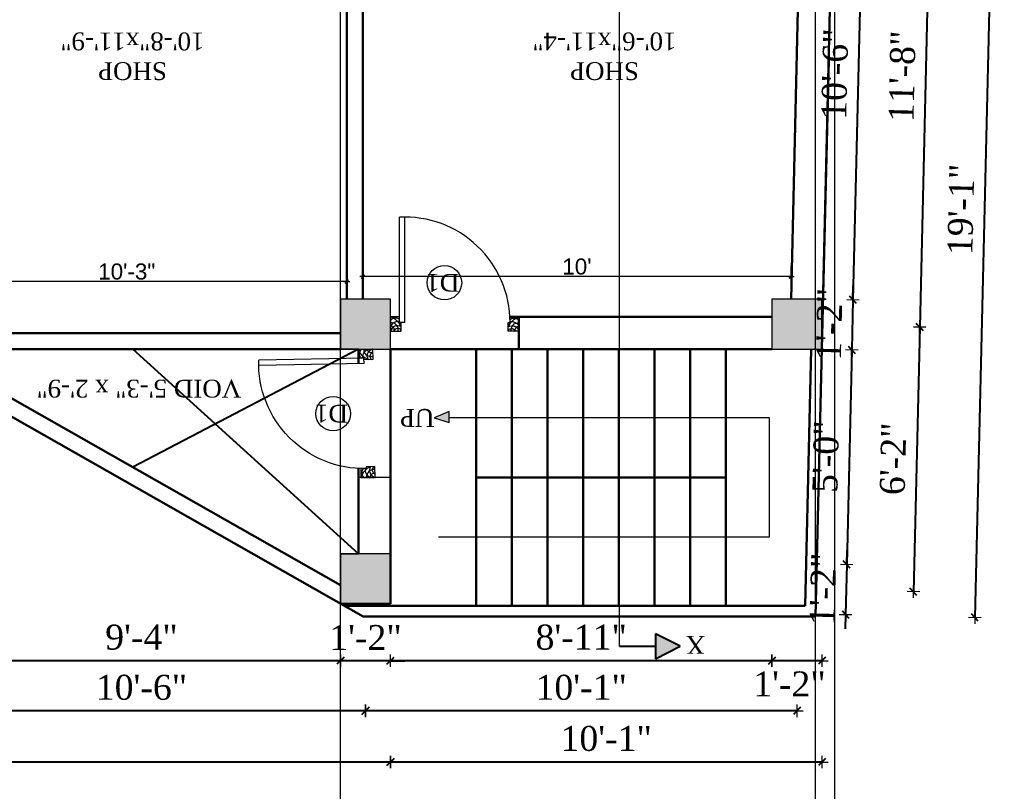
# Model space of a CAD drawing. Header units: inches. Extents: x 149946 to 166271, y -29520 to -26192.
# Drawn here: x 160854 to 161128.8, y -26672.9 to -26456.6 of the extents above; entities that cross this region are included whole.
import ezdxf

# ---------------------------------------------------------------- set-up
doc = ezdxf.new("R2010")
doc.units = ezdxf.units.IN
doc.header["$LTSCALE"] = 5
doc.header["$MEASUREMENT"] = 0
for name, color, linetype, lineweight in [('A-WALL', 7, 'Continuous', 9), ('Dimension', 7, 'Continuous', 18), ('DOOR', 62, 'Continuous', 0)]:
    doc.layers.add(name, color=color, linetype=linetype, lineweight=lineweight)
doc.layers.add('dim line', color=7, linetype='Continuous', lineweight=15, true_color=0xfab2b2)
doc.layers.add('TEXT', color=6, linetype='Continuous')
doc.layers.add('WALL', color=7, linetype='Continuous')
doc.styles.add('ordinary', font='times.ttf')
doc.styles.get("Standard").update_dxf_attribs({"font": 'arial.ttf'})
doc.dimstyles.new('Copy of 96', dxfattribs={"dimtxt": 7, "dimasz": 4, "dimexe": 0.5, "dimexo": 0.5, "dimgap": 3, "dimtad": 1, "dimdec": 1, "dimzin": 11, "dimdsep": 46, "dimlunit": 4, "dimtxsty": 'ordinary', "dimblk": 'OBLIQUE', "dimcen": 0.09, "dimse1": 1, "dimse2": 1, "dimclrt": 6, "dimazin": 0, "dimtfac": 1, "dimtdec": 1, "dimtix": 1, "dimtmove": 2, "dimatfit": 3, "dimldrblk": 'leader', "dimfxl": 0.5, "dimfxlon": 1, "dimtolj": 1, "dimtzin": 0, "dimarcsym": 0})
doc.dimstyles.new('Standard$0', dxfattribs={"dimtxt": 6, "dimasz": 4, "dimexe": 3, "dimexo": 6, "dimgap": 3, "dimtad": 1, "dimdec": 1, "dimzin": 0, "dimdsep": 46, "dimlunit": 4, "dimtxsty": 'Standard', "dimcen": 0.09, "dimclrd": 6, "dimclre": 6, "dimclrt": 7, "dimadec": 0, "dimazin": 0, "dimtfac": 1, "dimtdec": 1, "dimtix": 1, "dimtofl": 0, "dimtmove": 1, "dimatfit": 3, "dimfxl": 1, "dimtolj": 1, "dimtzin": 0, "dimlwd": 18, "dimlwe": 18, "dimarcsym": 0})

# ---------------------------------------------------------------- blocks, each defined once
blk = doc.blocks.new('oblique')
at = {"color": 0, "lineweight": -2}
blk.add_line((0.25, 0.25), (-0.25, -0.25), dxfattribs=at)
at = {"layer": 'dim line', "lineweight": 9}
for p, q in [((-0.4375, 0), (0.4375, 0)), ((0, 0.4375), (0, -0.4375))]:
    blk.add_line(p, q, dxfattribs=at)
blk = doc.blocks.new('*D1304')
at = {"layer": 'A-WALL', "color": 0, "lineweight": -2, "ltscale": 5}
blk.add_line((160950.9, -26350.97), (160825.33, -26350.97), dxfattribs=at)
at = {"layer": 'A-WALL', "color": 0, "lineweight": -2, "ltscale": 50}
blk.add_line((159867.63, -27053.76), (159867.63, -27613.76), dxfattribs=at)
at = {"layer": 'Defpoints', "color": 0, "ltscale": 5}
for p in [(160825.33, -26350.97), (160825.33, -26401.65), (160950.9, -26401.65)]:
    blk.add_point(p, dxfattribs=at)
at = {"layer": 'Defpoints', "color": 0, "ltscale": 50}
for p in [(159807.7, -27053.76), (159768.7, -27613.76), (159867.63, -27613.76)]:
    blk.add_point(p, dxfattribs=at)
at = {"layer": 'A-WALL', "color": 0, "lineweight": -2, "ltscale": 5, "xscale": 4, "yscale": 4, "zscale": 4, "rotation": 180}
blk.add_blockref('oblique', (160825.33, -26350.97), dxfattribs=at)
at = {"layer": 'A-WALL', "color": 0, "lineweight": -2, "ltscale": 5, "xscale": 4, "yscale": 4, "zscale": 4}
blk.add_blockref('oblique', (160950.9, -26350.97), dxfattribs=at)
at = {"layer": 'A-WALL', "color": 0, "lineweight": -2, "ltscale": 50, "xscale": 4, "yscale": 4, "zscale": 4}
for p, rotation in [((159867.63, -27053.76), 90), ((159867.63, -27613.76), 270)]:
    blk.add_blockref('oblique', p, dxfattribs=dict(at, rotation=rotation))
at = {"layer": 'A-WALL', "color": 6, "ltscale": 5, "insert": (160888.12, -26344.4), "char_height": 7, "attachment_point": 5, "style": 'ordinary'}
blk.add_mtext('\\A1;10\'-6"', dxfattribs=at)
at = {"layer": 'A-WALL', "color": 6, "ltscale": 50, "insert": (159861.07, -27333.76), "char_height": 7, "attachment_point": 5, "rotation": 90, "style": 'ordinary'}
blk.add_mtext('\\A1;46\'-8"', dxfattribs=at)
blk = doc.blocks.new('_OBLIQUE')
at = {"color": 0, "linetype": 'ByBlock'}
blk.add_line((-0.5, -0.5), (0.5, 0.5), dxfattribs=at)
blk = doc.blocks.new('leader')
at = {"layer": 'Dimension'}
for p, q in [((0, -4.328), (0, 4.328)), ((-4.424, 0), (4.424, 0))]:
    blk.add_line(p, q, dxfattribs=at)
blk = doc.blocks.new('*D1337')
at = {"layer": 'A-WALL', "color": 0, "lineweight": -2, "ltscale": 5}
blk.add_line((160653.46, -26548.94), (160653.46, -26606.32), dxfattribs=at)
at = {"layer": 'Defpoints', "color": 0, "ltscale": 5}
for p in [(160818.33, -26548.94), (160653.46, -26606.32), (160943.9, -26606.32)]:
    blk.add_point(p, dxfattribs=at)
at = {"layer": 'A-WALL', "color": 0, "lineweight": -2, "ltscale": 5, "xscale": 4, "yscale": 4, "zscale": 4}
for p, rotation in [((160653.46, -26548.94), 90), ((160653.46, -26606.32), 270)]:
    blk.add_blockref('oblique', p, dxfattribs=dict(at, rotation=rotation))
at = {"layer": 'A-WALL', "color": 6, "ltscale": 5, "insert": (160646.89, -26577.63), "char_height": 7, "attachment_point": 5, "rotation": 90, "style": 'ordinary'}
blk.add_mtext('\\A1;4\'-9"', dxfattribs=at)
blk = doc.blocks.new('*D1338')
at = {"layer": 'A-WALL', "color": 0, "lineweight": -2, "ltscale": 5}
for p, q in [((160653.46, -26606.32), (160653.46, -26602.32)), ((160653.46, -26606.32), (160653.46, -26620.32)), ((160653.46, -26620.32), (160653.46, -26624.32))]:
    blk.add_line(p, q, dxfattribs=at)
at = {"layer": 'Defpoints', "color": 0, "ltscale": 5}
for p in [(160943.9, -26606.32), (160653.46, -26620.32), (160943.9, -26620.32)]:
    blk.add_point(p, dxfattribs=at)
at = {"layer": 'A-WALL', "color": 0, "lineweight": -2, "ltscale": 5, "xscale": 4, "yscale": 4, "zscale": 4}
for p, rotation in [((160653.46, -26606.32), 270), ((160653.46, -26620.32), 90)]:
    blk.add_blockref('oblique', p, dxfattribs=dict(at, rotation=rotation))
at = {"layer": 'A-WALL', "color": 6, "ltscale": 5, "insert": (160646.96, -26613.32), "char_height": 7, "attachment_point": 5, "rotation": 90, "style": 'ordinary'}
blk.add_mtext('\\A1;1\'-2"', dxfattribs=at)
blk = doc.blocks.new('*D1340')
at = {"layer": 'A-WALL', "color": 0, "lineweight": -2, "ltscale": 5}
blk.add_line((160638.5, -26541.94), (160638.5, -26613.32), dxfattribs=at)
at = {"layer": 'Defpoints', "color": 0, "ltscale": 5}
for p in [(160825.33, -26541.94), (160638.5, -26613.32), (160950.9, -26613.32)]:
    blk.add_point(p, dxfattribs=at)
at = {"layer": 'A-WALL', "color": 0, "lineweight": -2, "ltscale": 5, "xscale": 4, "yscale": 4, "zscale": 4}
for p, rotation in [((160638.5, -26541.94), 90), ((160638.5, -26613.32), 270)]:
    blk.add_blockref('oblique', p, dxfattribs=dict(at, rotation=rotation))
at = {"layer": 'A-WALL', "color": 6, "ltscale": 5, "insert": (160631.94, -26577.63), "char_height": 7, "attachment_point": 5, "rotation": 90, "style": 'ordinary'}
blk.add_mtext('\\A1;5\'-11"', dxfattribs=at)
blk = doc.blocks.new('*D1341')
at = {"layer": 'A-WALL', "color": 0, "lineweight": -2, "ltscale": 50}
blk.add_line((161078.79, -26636.3), (161064.79, -26636.3), dxfattribs=at)
at = {"layer": 'Defpoints', "color": 0, "ltscale": 50}
for p in [(161064.79, -26548.94), (161078.79, -26548.94), (161064.79, -26636.3)]:
    blk.add_point(p, dxfattribs=at)
at = {"layer": 'A-WALL', "color": 0, "lineweight": -2, "ltscale": 50, "xscale": 4, "yscale": 4, "zscale": 4, "rotation": 180}
blk.add_blockref('oblique', (161064.79, -26636.3), dxfattribs=at)
at = {"layer": 'A-WALL', "color": 0, "lineweight": -2, "ltscale": 50, "xscale": 4, "yscale": 4, "zscale": 4}
blk.add_blockref('oblique', (161078.79, -26636.3), dxfattribs=at)
at = {"layer": 'A-WALL', "color": 6, "ltscale": 50, "insert": (161069.7, -26642.8), "char_height": 7, "attachment_point": 5, "style": 'ordinary'}
blk.add_mtext('\\A1;1\'-2"', dxfattribs=at)
blk = doc.blocks.new('*D1342')
at = {"layer": 'A-WALL', "color": 0, "lineweight": -2, "ltscale": 5}
blk.add_line((161064.79, -26636.3), (160957.9, -26636.3), dxfattribs=at)
at = {"layer": 'Defpoints', "color": 0, "ltscale": 5}
for p in [(161064.79, -26548.94), (160957.9, -26620.32), (160957.9, -26636.3)]:
    blk.add_point(p, dxfattribs=at)
at = {"layer": 'A-WALL', "color": 0, "lineweight": -2, "ltscale": 5, "xscale": 4, "yscale": 4, "zscale": 4, "rotation": 180}
blk.add_blockref('oblique', (160957.9, -26636.3), dxfattribs=at)
at = {"layer": 'A-WALL', "color": 0, "lineweight": -2, "ltscale": 5, "xscale": 4, "yscale": 4, "zscale": 4}
blk.add_blockref('oblique', (161064.79, -26636.3), dxfattribs=at)
at = {"layer": 'A-WALL', "color": 6, "ltscale": 5, "insert": (161011.34, -26629.74), "char_height": 7, "attachment_point": 5, "style": 'ordinary'}
blk.add_mtext('\\A1;8\'-11"', dxfattribs=at)
blk = doc.blocks.new('*D1343')
at = {"layer": 'A-WALL', "color": 0, "lineweight": -2, "ltscale": 5}
for p, q in [((160943.9, -26636.3), (160939.9, -26636.3)), ((160957.9, -26636.3), (160943.9, -26636.3)), ((160957.9, -26636.3), (160961.9, -26636.3))]:
    blk.add_line(p, q, dxfattribs=at)
at = {"layer": 'Defpoints', "color": 0, "ltscale": 5}
for p in [(160943.9, -26620.32), (160957.9, -26620.32), (160943.9, -26636.3)]:
    blk.add_point(p, dxfattribs=at)
at = {"layer": 'A-WALL', "color": 0, "lineweight": -2, "ltscale": 5, "xscale": 4, "yscale": 4, "zscale": 4}
blk.add_blockref('oblique', (160943.9, -26636.3), dxfattribs=at)
at = {"layer": 'A-WALL', "color": 0, "lineweight": -2, "ltscale": 5, "xscale": 4, "yscale": 4, "zscale": 4, "rotation": 180}
blk.add_blockref('oblique', (160957.9, -26636.3), dxfattribs=at)
at = {"layer": 'A-WALL', "color": 6, "ltscale": 5, "insert": (160950.9, -26629.8), "char_height": 7, "attachment_point": 5, "style": 'ordinary'}
blk.add_mtext('\\A1;1\'-2"', dxfattribs=at)
blk = doc.blocks.new('*D1344')
at = {"layer": 'A-WALL', "color": 0, "lineweight": -2, "ltscale": 5}
blk.add_line((160943.9, -26636.3), (160832.33, -26636.3), dxfattribs=at)
at = {"layer": 'Defpoints', "color": 0, "ltscale": 5}
for p in [(160832.33, -26548.94), (160943.9, -26620.32), (160832.33, -26636.3)]:
    blk.add_point(p, dxfattribs=at)
at = {"layer": 'A-WALL', "color": 0, "lineweight": -2, "ltscale": 5, "xscale": 4, "yscale": 4, "zscale": 4, "rotation": 180}
blk.add_blockref('oblique', (160832.33, -26636.3), dxfattribs=at)
at = {"layer": 'A-WALL', "color": 0, "lineweight": -2, "ltscale": 5, "xscale": 4, "yscale": 4, "zscale": 4}
blk.add_blockref('oblique', (160943.9, -26636.3), dxfattribs=at)
at = {"layer": 'A-WALL', "color": 6, "ltscale": 5, "insert": (160888.12, -26629.73), "char_height": 7, "attachment_point": 5, "style": 'ordinary'}
blk.add_mtext('\\A1;9\'-4"', dxfattribs=at)
blk = doc.blocks.new('*D1348')
at = {"layer": 'A-WALL', "color": 0, "lineweight": -2, "ltscale": 5}
blk.add_line((161071.79, -26650.36), (160950.9, -26650.36), dxfattribs=at)
at = {"layer": 'Defpoints', "color": 0, "ltscale": 5}
for p in [(160950.9, -26541.94), (161071.79, -26541.94), (160950.9, -26650.36)]:
    blk.add_point(p, dxfattribs=at)
at = {"layer": 'A-WALL', "color": 0, "lineweight": -2, "ltscale": 5, "xscale": 4, "yscale": 4, "zscale": 4, "rotation": 180}
blk.add_blockref('oblique', (160950.9, -26650.36), dxfattribs=at)
at = {"layer": 'A-WALL', "color": 0, "lineweight": -2, "ltscale": 5, "xscale": 4, "yscale": 4, "zscale": 4}
blk.add_blockref('oblique', (161071.79, -26650.36), dxfattribs=at)
at = {"layer": 'A-WALL', "color": 6, "ltscale": 5, "insert": (161011.34, -26643.8), "char_height": 7, "attachment_point": 5, "style": 'ordinary'}
blk.add_mtext('\\A1;10\'-1"', dxfattribs=at)
blk = doc.blocks.new('*D1349')
at = {"layer": 'A-WALL', "color": 0, "lineweight": -2, "ltscale": 5}
blk.add_line((160950.9, -26650.36), (160825.33, -26650.36), dxfattribs=at)
at = {"layer": 'Defpoints', "color": 0, "ltscale": 5}
for p in [(160825.33, -26541.94), (160950.9, -26541.94), (160825.33, -26650.36)]:
    blk.add_point(p, dxfattribs=at)
at = {"layer": 'A-WALL', "color": 0, "lineweight": -2, "ltscale": 5, "xscale": 4, "yscale": 4, "zscale": 4, "rotation": 180}
blk.add_blockref('oblique', (160825.33, -26650.36), dxfattribs=at)
at = {"layer": 'A-WALL', "color": 0, "lineweight": -2, "ltscale": 5, "xscale": 4, "yscale": 4, "zscale": 4}
blk.add_blockref('oblique', (160950.9, -26650.36), dxfattribs=at)
at = {"layer": 'A-WALL', "color": 6, "ltscale": 5, "insert": (160888.12, -26643.8), "char_height": 7, "attachment_point": 5, "style": 'ordinary'}
blk.add_mtext('\\A1;10\'-6"', dxfattribs=at)
blk = doc.blocks.new('*D1350')
at = {"layer": 'A-WALL', "color": 0, "lineweight": -2, "ltscale": 5}
blk.add_line((161078.79, -26664.7), (160957.9, -26664.7), dxfattribs=at)
at = {"layer": 'Defpoints', "color": 0, "ltscale": 5}
for p in [(161078.79, -26548.94), (160957.9, -26620.32), (160957.9, -26664.7)]:
    blk.add_point(p, dxfattribs=at)
at = {"layer": 'A-WALL', "color": 0, "lineweight": -2, "ltscale": 5, "xscale": 4, "yscale": 4, "zscale": 4, "rotation": 180}
blk.add_blockref('oblique', (160957.9, -26664.7), dxfattribs=at)
at = {"layer": 'A-WALL', "color": 0, "lineweight": -2, "ltscale": 5, "xscale": 4, "yscale": 4, "zscale": 4}
blk.add_blockref('oblique', (161078.79, -26664.7), dxfattribs=at)
at = {"layer": 'A-WALL', "color": 6, "ltscale": 5, "insert": (161018.34, -26658.14), "char_height": 7, "attachment_point": 5, "style": 'ordinary'}
blk.add_mtext('\\A1;10\'-1"', dxfattribs=at)
blk = doc.blocks.new('*D1308')
at = {"layer": 'A-WALL', "color": 0, "lineweight": -2, "ltscale": 5}
blk.add_line((160957.9, -26664.7), (160670.09, -26664.7), dxfattribs=at)
at = {"layer": 'Defpoints', "color": 0, "ltscale": 5}
for p in [(160670.09, -26464.66), (160957.9, -26620.32), (160670.09, -26664.7)]:
    blk.add_point(p, dxfattribs=at)
at = {"layer": 'A-WALL', "color": 0, "lineweight": -2, "ltscale": 5, "xscale": 4, "yscale": 4, "zscale": 4, "rotation": 180}
blk.add_blockref('oblique', (160670.09, -26664.7), dxfattribs=at)
at = {"layer": 'A-WALL', "color": 0, "lineweight": -2, "ltscale": 5, "xscale": 4, "yscale": 4, "zscale": 4}
blk.add_blockref('oblique', (160957.9, -26664.7), dxfattribs=at)
at = {"layer": 'A-WALL', "color": 6, "ltscale": 5, "insert": (160813.99, -26658.14), "char_height": 7, "attachment_point": 5, "style": 'ordinary'}
blk.add_mtext('\\A1;24\'-0"', dxfattribs=at)
blk = doc.blocks.new('*D1310')
at = {"layer": 'A-WALL', "color": 0, "lineweight": -2, "ltscale": 5}
blk.add_line((160624.55, -26464.66), (160624.55, -26620.32), dxfattribs=at)
at = {"layer": 'Defpoints', "color": 0, "ltscale": 5}
for p in [(160670.09, -26464.66), (160624.55, -26620.32), (160943.9, -26620.32)]:
    blk.add_point(p, dxfattribs=at)
at = {"layer": 'A-WALL', "color": 0, "lineweight": -2, "ltscale": 5, "xscale": 4, "yscale": 4, "zscale": 4}
for p, rotation in [((160624.55, -26464.66), 90), ((160624.55, -26620.32), 270)]:
    blk.add_blockref('oblique', p, dxfattribs=dict(at, rotation=rotation))
at = {"layer": 'A-WALL', "color": 6, "ltscale": 5, "insert": (160617.98, -26542.49), "char_height": 7, "attachment_point": 5, "rotation": 90, "style": 'ordinary'}
blk.add_mtext('\\A1;13\'-0"', dxfattribs=at)
blk = doc.blocks.new('*D1352')
at = {"layer": 'A-WALL', "color": 47, "lineweight": 0, "ltscale": 5}
for p, q in [((160950.15, -26529.94), (160950.15, -26525.62)), ((161070.12, -26529.94), (161070.12, -26525.62))]:
    blk.add_line(p, q, dxfattribs=at)
at = {"layer": 'A-WALL', "color": 33, "lineweight": 0, "ltscale": 5}
blk.add_line((161070.12, -26528.62), (160950.15, -26528.62), dxfattribs=at)
at = {"layer": 'Defpoints', "color": 0, "ltscale": 5}
for p in [(160950.15, -26528.62), (160950.15, -26534.94), (161070.12, -26534.94)]:
    blk.add_point(p, dxfattribs=at)
at = {"layer": 'A-WALL', "color": 33, "lineweight": 0, "ltscale": 5, "xscale": 2, "yscale": 2, "zscale": 2, "rotation": 180}
blk.add_blockref('oblique', (160950.15, -26528.62), dxfattribs=at)
at = {"layer": 'A-WALL', "color": 33, "lineweight": 0, "ltscale": 5, "xscale": 2, "yscale": 2, "zscale": 2}
blk.add_blockref('oblique', (161070.12, -26528.62), dxfattribs=at)
at = {"layer": 'A-WALL', "color": 7, "ltscale": 5, "insert": (161010.13, -26525.82), "char_height": 4.5, "attachment_point": 5}
blk.add_mtext("\\A1;10'", dxfattribs=at)
blk = doc.blocks.new('*D1353')
at = {"layer": 'A-WALL', "color": 47, "lineweight": 0, "ltscale": 5}
for p, q in [((160822.33, -26529.94), (160822.33, -26527.02)), ((160945.65, -26529.94), (160945.65, -26527.02))]:
    blk.add_line(p, q, dxfattribs=at)
at = {"layer": 'A-WALL', "color": 33, "lineweight": 0, "ltscale": 5}
blk.add_line((160945.65, -26530.02), (160822.33, -26530.02), dxfattribs=at)
at = {"layer": 'Defpoints', "color": 0, "ltscale": 5}
for p in [(160822.33, -26530.02), (160822.33, -26534.94), (160945.65, -26534.94)]:
    blk.add_point(p, dxfattribs=at)
at = {"layer": 'A-WALL', "color": 33, "lineweight": 0, "ltscale": 5, "xscale": 2, "yscale": 2, "zscale": 2, "rotation": 180}
blk.add_blockref('oblique', (160822.33, -26530.02), dxfattribs=at)
at = {"layer": 'A-WALL', "color": 33, "lineweight": 0, "ltscale": 5, "xscale": 2, "yscale": 2, "zscale": 2}
blk.add_blockref('oblique', (160945.65, -26530.02), dxfattribs=at)
at = {"layer": 'A-WALL', "color": 7, "ltscale": 5, "insert": (160883.99, -26527.22), "char_height": 4.5, "attachment_point": 5}
blk.add_mtext('\\A1;10\'-3"', dxfattribs=at)
blk = doc.blocks.new('*D1313')
at = {"layer": 'A-WALL', "color": 0, "lineweight": -2, "ltscale": 5}
blk.add_line((161090.48, -26408.85), (161087.48, -26535.14), dxfattribs=at)
at = {"layer": 'Defpoints', "color": 0, "ltscale": 5}
for p in [(161082.11, -26408.65), (161078.79, -26534.94), (161087.48, -26535.14)]:
    blk.add_point(p, dxfattribs=at)
at = {"layer": 'A-WALL', "color": 0, "lineweight": -2, "ltscale": 5, "xscale": 4, "yscale": 4, "zscale": 4}
for p, rotation in [((161090.48, -26408.85), 88.64238169337888), ((161087.48, -26535.14), 268.6423816933789)]:
    blk.add_blockref('oblique', p, dxfattribs=dict(at, rotation=rotation))
at = {"layer": 'A-WALL', "color": 6, "ltscale": 5, "insert": (161082.42, -26471.84), "char_height": 7, "attachment_point": 5, "rotation": 88.6424, "style": 'ordinary'}
blk.add_mtext('\\A1;10\'-6"', dxfattribs=at)
blk = doc.blocks.new('*D1314')
at = {"layer": 'A-WALL', "color": 0, "lineweight": -2, "ltscale": 5}
for p, q in [((161087.48, -26535.14), (161087.58, -26531.14)), ((161087.48, -26535.14), (161087.15, -26549.13)), ((161087.15, -26549.13), (161087.06, -26553.13))]:
    blk.add_line(p, q, dxfattribs=at)
at = {"layer": 'Defpoints', "color": 0, "ltscale": 5}
for p in [(161078.79, -26534.94), (161078.79, -26548.94), (161087.15, -26549.13)]:
    blk.add_point(p, dxfattribs=at)
at = {"layer": 'A-WALL', "color": 0, "lineweight": -2, "ltscale": 5, "xscale": 4, "yscale": 4, "zscale": 4}
for p, rotation in [((161087.48, -26535.14), 268.6423816933789), ((161087.15, -26549.13), 88.64238169337881)]:
    blk.add_blockref('oblique', p, dxfattribs=dict(at, rotation=rotation))
at = {"layer": 'A-WALL', "color": 6, "ltscale": 5, "insert": (161080.82, -26541.98), "char_height": 7, "attachment_point": 5, "rotation": 88.6424, "style": 'ordinary'}
blk.add_mtext('\\A1;1\'-2"', dxfattribs=at)
blk = doc.blocks.new('*D1315')
at = {"layer": 'A-WALL', "color": 0, "lineweight": -2, "ltscale": 5}
blk.add_line((161109.51, -26402.47), (161106.19, -26542.75), dxfattribs=at)
at = {"layer": 'Defpoints', "color": 0, "ltscale": 5}
for p in [(161075.11, -26401.65), (161071.79, -26541.94), (161106.19, -26542.75)]:
    blk.add_point(p, dxfattribs=at)
at = {"layer": 'A-WALL', "color": 0, "lineweight": -2, "ltscale": 5, "xscale": 4, "yscale": 4, "zscale": 4}
for p, rotation in [((161109.51, -26402.47), 88.64238169299743), ((161106.19, -26542.75), 268.6423816929974)]:
    blk.add_blockref('oblique', p, dxfattribs=dict(at, rotation=rotation))
at = {"layer": 'A-WALL', "color": 6, "ltscale": 5, "insert": (161101.29, -26472.45), "char_height": 7, "attachment_point": 5, "rotation": 88.6424, "style": 'ordinary'}
blk.add_mtext('\\A1;11\'-8"', dxfattribs=at)
blk = doc.blocks.new('*D1317')
at = {"layer": 'A-WALL', "color": 0, "lineweight": -2, "ltscale": 5}
blk.add_line((161106.19, -26542.75), (161104.43, -26616.96), dxfattribs=at)
at = {"layer": 'Defpoints', "color": 0, "ltscale": 5}
for p in [(161071.79, -26541.94), (160950.9, -26613.32), (161104.43, -26616.96)]:
    blk.add_point(p, dxfattribs=at)
at = {"layer": 'A-WALL', "color": 0, "lineweight": -2, "ltscale": 5, "xscale": 4, "yscale": 4, "zscale": 4}
for p, rotation in [((161106.19, -26542.75), 88.64238169337888), ((161104.43, -26616.96), 268.6423816933789)]:
    blk.add_blockref('oblique', p, dxfattribs=dict(at, rotation=rotation))
at = {"layer": 'A-WALL', "color": 6, "ltscale": 5, "insert": (161098.75, -26579.7), "char_height": 7, "attachment_point": 5, "rotation": 88.6424, "style": 'ordinary'}
blk.add_mtext('\\A1;6\'-2"', dxfattribs=at)
blk = doc.blocks.new('*D1318')
at = {"layer": 'A-WALL', "color": 0, "lineweight": -2, "ltscale": 5}
blk.add_line((161127.04, -26395.71), (161121.63, -26624.2), dxfattribs=at)
at = {"layer": 'Defpoints', "color": 0, "ltscale": 5}
for p in [(161082.44, -26394.65), (160957.9, -26620.32), (161121.63, -26624.2)]:
    blk.add_point(p, dxfattribs=at)
at = {"layer": 'A-WALL', "color": 0, "lineweight": -2, "ltscale": 5, "xscale": 4, "yscale": 4, "zscale": 4}
for p, rotation in [((161127.04, -26395.71), 88.64238169337888), ((161121.63, -26624.2), 268.6423816933789)]:
    blk.add_blockref('oblique', p, dxfattribs=dict(at, rotation=rotation))
at = {"layer": 'A-WALL', "color": 6, "ltscale": 5, "insert": (161117.76, -26509.8), "char_height": 7, "attachment_point": 5, "rotation": 88.6424, "style": 'ordinary'}
blk.add_mtext('\\A1;19\'-1"', dxfattribs=at)
blk = doc.blocks.new('*D1354')
at = {"layer": 'A-WALL', "color": 0, "lineweight": -2, "ltscale": 5}
blk.add_line((161087.15, -26549.13), (161085.73, -26609.35), dxfattribs=at)
at = {"layer": 'Defpoints', "color": 0, "ltscale": 5}
for p in [(161078.79, -26548.94), (160957.9, -26606.32), (161085.73, -26609.35)]:
    blk.add_point(p, dxfattribs=at)
at = {"layer": 'A-WALL', "color": 0, "lineweight": -2, "ltscale": 5, "xscale": 4, "yscale": 4, "zscale": 4}
for p, rotation in [((161087.15, -26549.13), 88.64238169337888), ((161085.73, -26609.35), 268.6423816933789)]:
    blk.add_blockref('oblique', p, dxfattribs=dict(at, rotation=rotation))
at = {"layer": 'A-WALL', "color": 6, "ltscale": 5, "insert": (161079.88, -26579.09), "char_height": 7, "attachment_point": 5, "rotation": 88.6424, "style": 'ordinary'}
blk.add_mtext('\\A1;5\'-0"', dxfattribs=at)
blk = doc.blocks.new('*D1355')
at = {"layer": 'A-WALL', "color": 0, "lineweight": -2, "ltscale": 5}
for p, q in [((161085.73, -26609.35), (161085.82, -26605.35)), ((161085.73, -26609.35), (161085.39, -26623.34)), ((161085.39, -26623.34), (161085.3, -26627.34))]:
    blk.add_line(p, q, dxfattribs=at)
at = {"layer": 'Defpoints', "color": 0, "ltscale": 5}
for p in [(160957.9, -26606.32), (160957.9, -26620.32), (161085.39, -26623.34)]:
    blk.add_point(p, dxfattribs=at)
at = {"layer": 'A-WALL', "color": 0, "lineweight": -2, "ltscale": 5, "xscale": 4, "yscale": 4, "zscale": 4}
for p, rotation in [((161085.73, -26609.35), 268.6423816933789), ((161085.39, -26623.34), 88.64238169337881)]:
    blk.add_blockref('oblique', p, dxfattribs=dict(at, rotation=rotation))
at = {"layer": 'A-WALL', "color": 6, "ltscale": 5, "insert": (161079.06, -26616.19), "char_height": 7, "attachment_point": 5, "rotation": 88.6424, "style": 'ordinary'}
blk.add_mtext('\\A1;1\'-2"', dxfattribs=at)
blk = doc.blocks.new('A$C27B36B59')
at = {"layer": 'DOOR'}
for p, q in [((0, 4), (0, 0)), ((2.5, 4), (0, 4)), ((2.5, 2.5), (2.5, 4)), ((0, 0), (3, 0)), ((3, 2.5), (2.5, 2.5)), ((3, 0), (3, 2.5))]:
    blk.add_line(p, q, dxfattribs=at)
for centre, radius, start, end in [((-1.4, -0.54), 4.75, 22.1411, 72.838), ((1.34, 2.09), 1.64, 45.138, 144.8948), ((2.21, 0.3), 2.49, 83.3149, 152.658), ((0.13, 0.37), 2.05, 349.4875, 93.6805), ((1.96, -0.47), 2.01, 58.7447, 166.495), ((-0.06, 0.32), 1.13, 343.542, 86.947), ((2.08, -0.4), 1.17, 38.2816, 160.1519)]:
    blk.add_arc(centre, radius, start, end, dxfattribs=at)
blk = doc.blocks.new('D2')
at = {"layer": 'DOOR'}
for p, q in [((74473.95, 24047.59), (74473.95, 24018.09)), ((74473.95, 24047.59), (74475.45, 24047.59)), ((74475.45, 24047.59), (74475.45, 24018.13))]:
    blk.add_line(p, q, dxfattribs=at)
blk.add_arc((74473.95, 24047.59), 29.5, 180, 272.9146, dxfattribs=at)
at = {"layer": 'DOOR', "xscale": -1, "rotation": 180}
blk.add_blockref('A$C27B36B59', (74441.95, 24050.09), dxfattribs=at)
at = {"layer": 'DOOR', "rotation": 180}
blk.add_blockref('A$C27B36B59', (74477.95, 24050.09), dxfattribs=at)

msp = doc.modelspace()

# ---------------------------------------------------------------- hatches: boundary and pattern name
at = {"ltscale": 5}
msp.add_hatch(color=256, dxfattribs=at).paths.add_polyline_path([(161032.15, -26628.79), (161032.15, -26635.8), (161039.04, -26632.22)])
at = {"layer": 'A-WALL', "ltscale": 5}
msp.add_hatch(color=1, dxfattribs=at).paths.add_polyline_path([(160970.13, -26568.21), (160974.33, -26569.56), (160974.33, -26566.44)])
at = {"layer": 'WALL', "linetype": 'ByBlock', "ltscale": 5, "true_color": 0xf8991e}
h = msp.add_hatch(color=30, dxfattribs=at)
h.dxf.hatch_style = 1
h.paths.add_polyline_path([(160957.9, -26534.94), (160943.9, -26534.94), (160943.9, -26548.94), (160957.9, -26548.94)])
h = msp.add_hatch(color=30, dxfattribs=at)
h.dxf.hatch_style = 1
h.paths.add_polyline_path([(161078.79, -26534.94), (161064.79, -26534.94), (161064.79, -26548.94), (161078.79, -26548.94)])
h = msp.add_hatch(color=30, dxfattribs=at)
h.dxf.hatch_style = 1
h.paths.add_polyline_path([(160957.9, -26606.32), (160943.9, -26606.32), (160943.9, -26620.32), (160957.9, -26620.32)])

# ---------------------------------------------------------------- linework, layer by layer
at = {"ltscale": 5}
for p, q in [((161039.04, -26632.22, -72.71), (161032.15, -26628.79, -72.71)), ((161032.15, -26628.79, -72.71), (161032.15, -26635.8, -72.71)), ((161022.05, -26632.22, -72.71), (161032.15, -26632.22, -72.71)), ((161032.15, -26635.8, -72.71), (161039.04, -26632.22, -72.71))]:
    msp.add_line(p, q, dxfattribs=at)
at = {"layer": 'A-WALL', "ltscale": 5}
for p, q in [((161022.05, -26632.22, -72.71), (161022.05, -26343.65, -72.71)), ((161064.79, -26548.94, -72.71), (161078.79, -26548.94, -72.71)), ((160974.33, -26566.44, -72.71), (160970.13, -26568.21, -72.71)), ((160974.33, -26569.56, -72.71), (160974.33, -26566.44, -72.71)), ((160970.13, -26568.21, -72.71), (160974.33, -26569.56, -72.71)), ((161064.08, -26568.21, -72.71), (160974.33, -26568.21, -72.71)), ((161064.08, -26601.61, -72.71), (161064.08, -26568.21, -72.71)), ((160957.9, -26584.97, -72.71), (160948.9, -26584.97, -72.71)), ((160971.32, -26601.61, -72.71), (161064.08, -26601.61, -72.71))]:
    msp.add_line(p, q, dxfattribs=at)
at = {"layer": 'A-WALL', "lineweight": 30}
for p, q in [((161082.44, -26394.65, -72.71), (161077.01, -26623.94, -72.71)), ((161082.44, -26394.65, -72.71), (161078.79, -26548.94, -72.71)), ((160945.65, -26534.94, -72.71), (160945.65, -26408.65, -72.71)), ((160950.15, -26534.94, -72.71), (160950.15, -26408.65, -72.71)), ((161073.11, -26408.65, -72.71), (161070.12, -26534.94, -72.71)), ((161078.79, -26548.94, -72.71), (161080.7, -26468.02, -72.71)), ((160991.36, -26539.94, -72.71), (161064.79, -26539.94, -72.71)), ((160993.9, -26539.94, -72.71), (160993.9, -26548.94, -72.71)), ((160832.33, -26544.44, -72.71), (160943.9, -26544.44, -72.71)), ((160950.26, -26623.94, -72.71), (160818.33, -26548.94, -72.71)), ((160943.9, -26615.14, -72.71), (160827.44, -26548.94, -72.71)), ((160943.9, -26548.94, -72.71), (160836.54, -26548.94, -72.71)), ((160948.9, -26552.98, -72.71), (160948.9, -26548.94, -72.71)), ((160957.9, -26620.32, -72.71), (160957.9, -26548.94, -72.71)), ((161064.79, -26548.94, -72.71), (160957.9, -26548.94, -72.71)), ((160981.9, -26620.94, -72.71), (160981.9, -26548.94, -72.71)), ((160991.9, -26620.94, -72.71), (160991.9, -26548.94, -72.71)), ((161001.9, -26620.94, -72.71), (161001.9, -26548.94, -72.71)), ((161011.9, -26620.94, -72.71), (161011.9, -26548.94, -72.71)), ((161021.9, -26620.94, -72.71), (161021.9, -26548.94, -72.71)), ((161031.9, -26620.94, -72.71), (161031.9, -26548.94, -72.71)), ((161041.9, -26620.94, -72.71), (161041.9, -26548.94, -72.71)), ((161051.9, -26620.94, -72.71), (161051.9, -26548.94, -72.71)), ((161075.78, -26548.94, -72.71), (161074.08, -26620.94, -72.71)), ((160948.9, -26606.32, -72.71), (160948.9, -26582.4, -72.71)), ((161051.9, -26584.94, -72.71), (160981.9, -26584.94, -72.71)), ((160943.9, -26620.32, -72.71), (160957.9, -26620.32, -72.71)), ((161074.08, -26620.94, -72.71), (160944.98, -26620.94, -72.71)), ((161077.01, -26623.94, -72.71), (160950.26, -26623.94, -72.71))]:
    msp.add_line(p, q, dxfattribs=at)
at = {"layer": 'A-WALL', "ltscale": 5}
for p in [(160943.9, -26620.32, -72.71), (161077.01, -26623.94, -72.71), (161082.44, -26394.65, -72.71)]:
    msp.add_xline(p, (0, 1), dxfattribs=at)
at = {"layer": 'A-WALL', "ltscale": 5, "elevation": -72.71}
for points in [[(160957.9, -26534.94), (160943.9, -26534.94), (160943.9, -26548.94), (160957.9, -26548.94)], [(161078.79, -26534.94), (161064.79, -26534.94), (161064.79, -26548.94), (161078.79, -26548.94)], [(160957.9, -26606.32), (160943.9, -26606.32), (160943.9, -26620.32), (160957.9, -26620.32)]]:
    msp.add_lwpolyline(points, close=True, dxfattribs=at)
for points in [[(160948.9, -26548.94), (160948.9, -26548.94), (160943.9, -26548.94), (160827.44, -26548.94), (160943.9, -26615.14), (160943.9, -26606.32), (160948.9, -26606.32), (160948.9, -26582.4)], [(160948.9, -26552.98), (160948.9, -26548.94)]]:
    msp.add_lwpolyline(points, dxfattribs=at)
at = {"layer": 'A-WALL', "ltscale": 5}
for centre in [(160973.02, -26530.35, -72.71), (160941.83, -26567.04)]:
    msp.add_circle(centre, 4.82, dxfattribs=at)
at = {"layer": 'WALL', "color": 30, "linetype": 'ByBlock', "ltscale": 5, "true_color": 0xf8991e}
for p, q in [((160948.9, -26548.94, -72.71), (160885.67, -26582.04, -72.71)), ((160948.9, -26606.32, -72.71), (160885.67, -26548.94, -72.71))]:
    msp.add_line(p, q, dxfattribs=at)

# ---------------------------------------------------------------- block references
at = {"layer": 'WALL', "color": 2, "linetype": 'ByBlock', "rotation": 180}
msp.add_blockref('D2', (235435.85, -2493.85, -72.71), dxfattribs=at)
at = {"layer": 'WALL', "color": 2, "linetype": 'ByBlock', "xscale": -1, "rotation": 271.1140739402624}
msp.add_blockref('D2', (138355.43, -101480.38, -72.71), dxfattribs=at)

# ---------------------------------------------------------------- texts
at = {"layer": 'TEXT', "style": 'ordinary'}
for s, p in [('D1', (160977.15, -26527.86, -72.71)), ('VOID 5\'-3" x 2\'-9"', (160916.08, -26557.54, -72.71)), ('D1', (160945.96, -26564.55)), ('UP', (160970.21, -26565.74, -72.71)), ('X', (161046.1, -26629.34, -72.71))]:
    msp.add_text(s, height=5, rotation=180, dxfattribs=at).set_placement(p)
at = {"layer": 'TEXT', "char_height": 5, "attachment_point": 8, "rotation": 180, "style": 'ordinary'}
for s, insert in [('SHOP\\P10\'-8"x11\'-9"', (160885.6, -26460.12, -72.71)), ('SHOP\\P10\'-6"x11\'-4"', (161017.85, -26460.12, -72.71))]:
    msp.add_mtext_dynamic_manual_height_columns(s, width=101.5687, gutter_width=1720.72, heights=[0], dxfattribs=dict(at, insert=insert))

# ---------------------------------------------------------------- dimensions: what is measured, and where the dimension line sits
at = {"layer": 'A-WALL', "ltscale": 50}
dim = msp.add_linear_dim(base=(159867.63, -27613.76, -72.71), p1=(159807.7, -27053.76, -72.71), p2=(159768.7, -27613.76, -72.71), angle=90, dimstyle='Copy of 96', override={"dimdec": 0, "dimblk": 'oblique', "dimtdec": 0, "dimarcsym": 1}, dxfattribs=at)
dim.commit()
dim.dimension.update_dxf_attribs({"geometry": '*D1304', "text_midpoint": (159861.07, -27333.76, -72.71)})
at = {"layer": 'A-WALL', "ltscale": 5}
for base, p1, p2, angle, dimstyle, override, picture, middle in [((160825.33, -26350.97, -72.71), (160950.9, -26401.65, -72.71), (160825.33, -26401.65, -72.71), 180, 'Copy of 96', {"dimdec": 0, "dimblk": 'oblique', "dimtdec": 0, "dimarcsym": 1}, '*D1304', (160888.12, -26344.4, -72.71)), ((161121.63, -26624.2, -72.71), (161082.44, -26394.65, -72.71), (160957.9, -26620.32, -72.71), 88.6424, 'Copy of 96', {"dimdec": 0, "dimblk": 'oblique', "dimtdec": 0, "dimarcsym": 1}, '*D1318', (161117.76, -26509.8, -72.71)), ((161087.48, -26535.14, -72.71), (161082.11, -26408.65, -72.71), (161078.79, -26534.94, -72.71), 88.6424, 'Copy of 96', {"dimdec": 0, "dimblk": 'oblique', "dimtdec": 0, "dimarcsym": 1}, '*D1313', (161082.42, -26471.84, -72.71)), ((160624.55, -26620.32, -72.71), (160670.09, -26464.66, -72.71), (160943.9, -26620.32, -72.71), 270, 'Copy of 96', {"dimdec": 0, "dimblk": 'oblique', "dimtdec": 0, "dimarcsym": 1}, '*D1310', (160617.98, -26542.49, -72.71)), ((160670.09, -26664.7, -72.71), (160957.9, -26620.32, -72.71), (160670.09, -26464.66, -72.71), 180, 'Copy of 96', {"dimdec": 0, "dimblk": 'oblique', "dimtdec": 0, "dimarcsym": 1}, '*D1308', (160813.99, -26658.14, -72.71)), ((160822.33, -26530.02, -72.71), (160945.65, -26534.94, -72.71), (160822.33, -26534.94, -72.71), 180, 'Standard$0', {"dimtxt": 4.5, "dimasz": 2, "dimexo": 5, "dimgap": 0.5, "dimdec": 0, "dimzin": 12, "dimpost": '\\X', "dimblk": 'oblique', "dimcen": 3, "dimclrd": 33, "dimclre": 47, "dimtfac": 0.5, "dimtdec": 0, "dimfxl": 3, "dimlwd": 0, "dimlwe": 0}, '*D1353', (160883.99, -26527.22, -72.71)), ((160950.15, -26528.62, -72.71), (161070.12, -26534.94, -72.71), (160950.15, -26534.94, -72.71), 180, 'Standard$0', {"dimtxt": 4.5, "dimasz": 2, "dimexo": 5, "dimgap": 0.5, "dimdec": 0, "dimzin": 12, "dimpost": '\\X', "dimblk": 'oblique', "dimcen": 3, "dimclrd": 33, "dimclre": 47, "dimtfac": 0.5, "dimtdec": 0, "dimfxl": 3, "dimlwd": 0, "dimlwe": 0}, '*D1352', (161010.13, -26525.82, -72.71)), ((161087.15, -26549.13, -72.71), (161078.79, -26534.94, -72.71), (161078.79, -26548.94, -72.71), 88.6424, 'Copy of 96', {"dimdec": 0, "dimblk": 'oblique', "dimtdec": 0, "dimarcsym": 1}, '*D1314', (161080.82, -26541.98, -72.71)), ((160638.5, -26613.32, -72.71), (160825.33, -26541.94, -72.71), (160950.9, -26613.32, -72.71), 270, 'Copy of 96', {"dimdec": 0, "dimblk": 'oblique', "dimtdec": 0, "dimarcsym": 1}, '*D1340', (160631.94, -26577.63, -72.71)), ((161104.43, -26616.96, -72.71), (161071.79, -26541.94, -72.71), (160950.9, -26613.32, -72.71), 88.6424, 'Copy of 96', {"dimdec": 0, "dimblk": 'oblique', "dimtdec": 0, "dimarcsym": 1}, '*D1317', (161098.75, -26579.7, -72.71)), ((160825.33, -26650.36, -72.71), (160950.9, -26541.94, -72.71), (160825.33, -26541.94, -72.71), 180, 'Copy of 96', {"dimdec": 0, "dimblk": 'oblique', "dimtdec": 0, "dimarcsym": 1}, '*D1349', (160888.12, -26643.8, -72.71)), ((160950.9, -26650.36, -72.71), (161071.79, -26541.94, -72.71), (160950.9, -26541.94, -72.71), 180, 'Copy of 96', {"dimdec": 0, "dimblk": 'oblique', "dimtdec": 0, "dimarcsym": 1}, '*D1348', (161011.34, -26643.8, -72.71)), ((160653.46, -26606.32, -72.71), (160818.33, -26548.94, -72.71), (160943.9, -26606.32, -72.71), 270, 'Copy of 96', {"dimdec": 0, "dimblk": 'oblique', "dimtdec": 0, "dimarcsym": 1}, '*D1337', (160646.89, -26577.63, -72.71)), ((160832.33, -26636.3, -72.71), (160943.9, -26620.32, -72.71), (160832.33, -26548.94, -72.71), 180, 'Copy of 96', {"dimdec": 0, "dimblk": 'oblique', "dimtdec": 0, "dimarcsym": 1}, '*D1344', (160888.12, -26629.73, -72.71)), ((160957.9, -26636.3, -72.71), (161064.79, -26548.94, -72.71), (160957.9, -26620.32, -72.71), 180, 'Copy of 96', {"dimdec": 0, "dimblk": 'oblique', "dimtdec": 0, "dimarcsym": 1}, '*D1342', (161011.34, -26629.74, -72.71)), ((160957.9, -26664.7, -72.71), (161078.79, -26548.94, -72.71), (160957.9, -26620.32, -72.71), 180, 'Copy of 96', {"dimdec": 0, "dimblk": 'oblique', "dimtdec": 0, "dimarcsym": 1}, '*D1350', (161018.34, -26658.14, -72.71)), ((161085.73, -26609.35, -72.71), (161078.79, -26548.94, -72.71), (160957.9, -26606.32, -72.71), 88.6424, 'Copy of 96', {"dimdec": 0, "dimblk": 'oblique', "dimtdec": 0, "dimarcsym": 1}, '*D1354', (161079.88, -26579.09, -72.71)), ((160653.46, -26620.32, -72.71), (160943.9, -26606.32, -72.71), (160943.9, -26620.32, -72.71), 270, 'Copy of 96', {"dimdec": 0, "dimblk": 'oblique', "dimtdec": 0, "dimarcsym": 1}, '*D1338', (160646.96, -26613.32, -72.71)), ((161085.39, -26623.34, -72.71), (160957.9, -26606.32, -72.71), (160957.9, -26620.32, -72.71), 88.6424, 'Copy of 96', {"dimdec": 0, "dimblk": 'oblique', "dimtdec": 0, "dimarcsym": 1}, '*D1355', (161079.06, -26616.19, -72.71)), ((160943.9, -26636.3, -72.71), (160957.9, -26620.32, -72.71), (160943.9, -26620.32, -72.71), 180, 'Copy of 96', {"dimdec": 0, "dimblk": 'oblique', "dimtdec": 0, "dimarcsym": 1}, '*D1343', (160950.9, -26629.8, -72.71))]:
    dim = msp.add_linear_dim(base=base, p1=p1, p2=p2, angle=angle, dimstyle=dimstyle, override=override, dxfattribs=at)
    dim.commit()
    dim.dimension.update_dxf_attribs({"geometry": picture, "text_midpoint": middle})
dim = msp.add_aligned_dim(p1=(161075.11, -26401.65, -72.71), p2=(161071.79, -26541.94, -72.71), distance=34.41, dimstyle='Copy of 96', override={"dimdec": 0, "dimblk": 'oblique', "dimtdec": 0, "dimarcsym": 1}, dxfattribs=at)
dim.commit()
dim.dimension.update_dxf_attribs({"geometry": '*D1315', "text_midpoint": (161101.29, -26472.45, -72.71)})
at = {"layer": 'A-WALL', "ltscale": 50}
dim = msp.add_linear_dim(base=(161064.79, -26636.3, -72.71), p1=(161078.79, -26548.94, -72.71), p2=(161064.79, -26548.94, -72.71), angle=180, dimstyle='Copy of 96', override={"dimdec": 0, "dimblk": 'oblique', "dimtdec": 0, "dimarcsym": 1}, dxfattribs=at)
dim.commit()
dim.dimension.update_dxf_attribs({"geometry": '*D1341', "text_midpoint": (161069.7, -26642.8, -72.71), "dimtype": 160})

doc.saveas('drawing.dxf')
